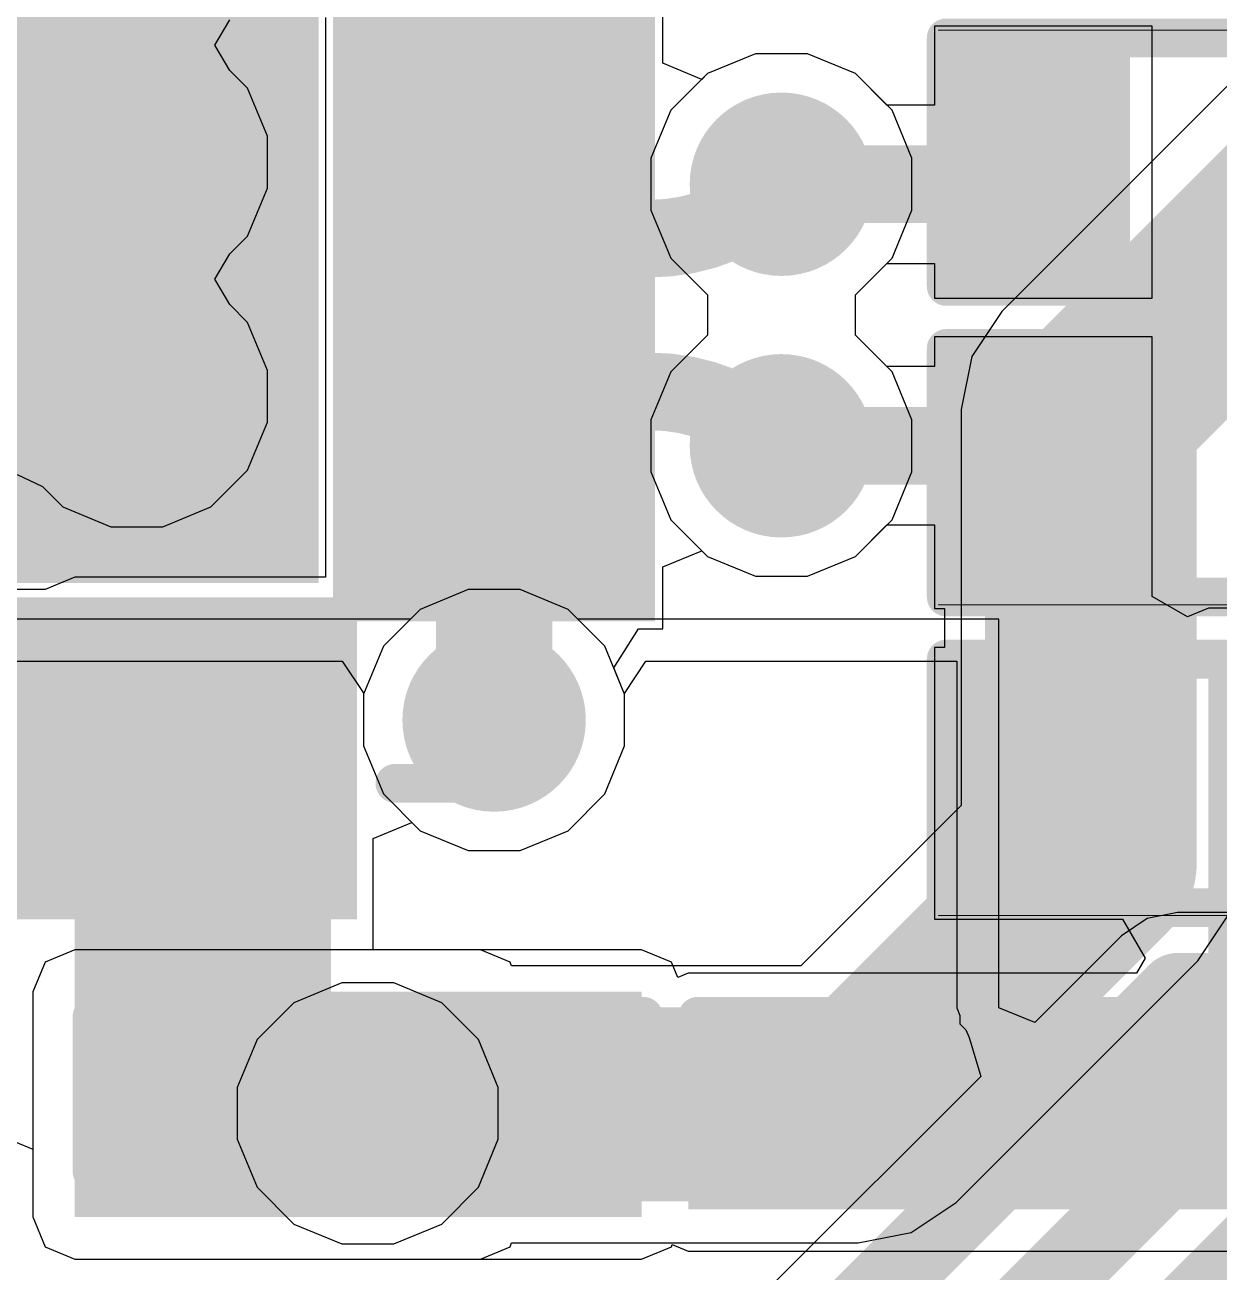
# Model space of a CAD drawing. Header units: inches. Extents: x -4.4 to 45.3, y -0.3 to 53.7.
# Drawn here: x 32.374 to 36.28, y 37.437 to 41.517 of the extents above; entities that cross this region are included whole.
import ezdxf

# ---------------------------------------------------------------- set-up
doc = ezdxf.new("R2010")
doc.units = ezdxf.units.IN
for name, color, linetype in [('Bottom Layer', 5, 'Continuous'), ('Bottom Overlay', 54, 'Continuous'), ('Bottom Paste', 16, 'Continuous'), ('Bottom Solder', 6, 'Continuous'), ('Signal_1', 16, 'Continuous'), ('Signal_2', 76, 'Continuous'), ('Top Layer', 1, 'Continuous'), ('Top Overlay', 2, 'Continuous'), ('Top Paste', 8, 'Continuous'), ('Top Solder', 216, 'Continuous'), ('Via Holes', 16, 'Continuous')]:
    doc.layers.add(name, color=color, linetype=linetype)

# ---------------------------------------------------------------- blocks, each defined once
blk = doc.blocks.new('R___0402_B_36')
at = {"layer": 'Bottom Layer'}
for points in [[(-0.2413, 0.3175), (-0.2413, -0.3175), (-0.6985, -0.3175), (-0.6985, 0.3175)], [(0.6985, 0.3175), (0.6985, -0.3175), (0.2413, -0.3175), (0.2413, 0.3175)]]:
    blk.add_hatch(color=5, dxfattribs=at).paths.add_polyline_path(points)
at = {"layer": 'Bottom Paste'}
for points in [[(-0.2413, 0.3175), (-0.2413, -0.3175), (-0.6985, -0.3175), (-0.6985, 0.3175)], [(0.6985, 0.3175), (0.6985, -0.3175), (0.2413, -0.3175), (0.2413, 0.3175)]]:
    blk.add_hatch(color=16, dxfattribs=at).paths.add_polyline_path(points)
at = {"layer": 'Bottom Solder'}
for points in [[(-0.1863, 0.3725), (-0.1863, -0.3725), (-0.7535, -0.3725), (-0.7535, 0.3725)], [(0.7535, 0.3725), (0.7535, -0.3725), (0.1863, -0.3725), (0.1863, 0.3725)]]:
    blk.add_hatch(color=6, dxfattribs=at).paths.add_polyline_path(points)
at = {"layer": 'Bottom Overlay'}
for points in [[(-0.7874, 0.4064, 0.127, 0.127, 0), (-0.7874, -0.4064, 0.127, 0.127, 0)], [(0.7874, 0.4064, 0.127, 0.127, 0), (-0.7874, 0.4064, 0.127, 0.127, 0)], [(0.7874, 0.4064, 0.127, 0.127, 0), (0.7874, -0.4064, 0.127, 0.127, 0)], [(0.8128, 0.4318, 0.00323, 0.00323, 0), (-0.8128, 0.4318, 0.00323, 0.00323, 0)], [(0.7874, -0.4064, 0.127, 0.127, 0), (-0.7874, -0.4064, 0.127, 0.127, 0)]]:
    blk.add_lwpolyline(points, format="xyseb", dxfattribs=at)
for points in [[(-0.8191, 0.4064, 0.0635, 0.0635, 1), (-0.7556, 0.4064, 0.0635, 0.0635, 1)], [(-0.8191, 0.4064, 0.0635, 0.0635, 1), (-0.7556, 0.4064, 0.0635, 0.0635, 1)], [(0.7556, 0.4064, 0.0635, 0.0635, 1), (0.8191, 0.4064, 0.0635, 0.0635, 1)], [(0.7556, 0.4064, 0.0635, 0.0635, 1), (0.8191, 0.4064, 0.0635, 0.0635, 1)], [(-0.8136, 0.4318, 0.00161, 0.00161, 1), (-0.812, 0.4318, 0.00161, 0.00161, 1)], [(0.812, 0.4318, 0.00161, 0.00161, 1), (0.8136, 0.4318, 0.00161, 0.00161, 1)], [(-0.8191, -0.4064, 0.0635, 0.0635, 1), (-0.7556, -0.4064, 0.0635, 0.0635, 1)], [(-0.8191, -0.4064, 0.0635, 0.0635, 1), (-0.7556, -0.4064, 0.0635, 0.0635, 1)], [(0.7556, -0.4064, 0.0635, 0.0635, 1), (0.8191, -0.4064, 0.0635, 0.0635, 1)], [(0.7556, -0.4064, 0.0635, 0.0635, 1), (0.8191, -0.4064, 0.0635, 0.0635, 1)]]:
    blk.add_lwpolyline(points, format="xyseb", close=True, dxfattribs=at)
blk = doc.blocks.new('24_QFN__4_4__37')
at = {"layer": 'Top Layer'}
for points in [[(-1.275, -1.275), (-1.275, 1.275), (1.275, 1.275), (1.275, -1.275)], [(-2.375, -0.6), (-1.525, -0.6), (-1.525, -0.9), (-2.375, -0.9)], [(-2.375, -1.1), (-1.525, -1.1), (-1.525, -1.4), (-2.375, -1.4)], [(-1.1, -1.525), (-1.1, -2.375), (-1.4, -2.375), (-1.4, -1.525)], [(-0.6, -1.525), (-0.6, -2.375), (-0.9, -2.375), (-0.9, -1.525)], [(-0.1, -1.525), (-0.1, -2.375), (-0.4, -2.375), (-0.4, -1.525)], [(0.4, -1.525), (0.4, -2.375), (0.1, -2.375), (0.1, -1.525)]]:
    blk.add_hatch(color=1, dxfattribs=at).paths.add_polyline_path(points)
at = {"layer": 'Top Paste'}
for points in [[(-1.275, -1.275), (-1.275, 1.275), (1.275, 1.275), (1.275, -1.275)], [(-2.375, -0.6), (-1.525, -0.6), (-1.525, -0.9), (-2.375, -0.9)], [(-2.375, -1.1), (-1.525, -1.1), (-1.525, -1.4), (-2.375, -1.4)], [(-1.1, -1.525), (-1.1, -2.375), (-1.4, -2.375), (-1.4, -1.525)], [(-0.6, -1.525), (-0.6, -2.375), (-0.9, -2.375), (-0.9, -1.525)], [(-0.1, -1.525), (-0.1, -2.375), (-0.4, -2.375), (-0.4, -1.525)], [(0.4, -1.525), (0.4, -2.375), (0.1, -2.375), (0.1, -1.525)]]:
    blk.add_hatch(color=8, dxfattribs=at).paths.add_polyline_path(points)
at = {"layer": 'Top Solder'}
for points in [[(-1.3766, -1.3766), (-1.3766, 1.3766), (1.3766, 1.3766), (1.3766, -1.3766)], [(-2.4766, 0.0016), (-1.4234, 0.0016), (-1.4234, -0.5016), (-2.4766, -0.5016)], [(-2.4766, -0.4984), (-1.4234, -0.4984), (-1.4234, -1.0016), (-2.4766, -1.0016)], [(-2.4766, -0.9984), (-1.4234, -0.9984), (-1.4234, -1.5016), (-2.4766, -1.5016)], [(-0.9984, -1.4234), (-0.9984, -2.4766), (-1.5016, -2.4766), (-1.5016, -1.4234)], [(-0.4984, -1.4234), (-0.4984, -2.4766), (-1.0016, -2.4766), (-1.0016, -1.4234)], [(0.0016, -1.4234), (0.0016, -2.4766), (-0.5016, -2.4766), (-0.5016, -1.4234)], [(0.5016, -1.4234), (0.5016, -2.4766), (-0.0016, -2.4766), (-0.0016, -1.4234)]]:
    blk.add_hatch(color=216, dxfattribs=at).paths.add_polyline_path(points)
at = {"layer": 'Top Overlay'}
for points in [[(-2.032, -1.6256, 0.127, 0.127, 0), (-2.032, -2.0574, 0.127, 0.127, 0)], [(-2.032, -2.0574, 0.127, 0.127, 0), (-1.5748, -2.0574, 0.127, 0.127, 0)]]:
    blk.add_lwpolyline(points, format="xyseb", dxfattribs=at)
for points in [[(-2.0638, -1.6256, 0.0635, 0.0635, 1), (-2.0002, -1.6256, 0.0635, 0.0635, 1)], [(-2.0638, -2.0574, 0.0635, 0.0635, 1), (-2.0002, -2.0574, 0.0635, 0.0635, 1)], [(-2.0638, -2.0574, 0.0635, 0.0635, 1), (-2.0002, -2.0574, 0.0635, 0.0635, 1)], [(-1.6065, -2.0574, 0.0635, 0.0635, 1), (-1.5431, -2.0574, 0.0635, 0.0635, 1)]]:
    blk.add_lwpolyline(points, format="xyseb", close=True, dxfattribs=at)
blk = doc.blocks.new('R___0402_B_38')
at = {"layer": 'Bottom Layer'}
for points in [[(-0.2413, 0.3175), (-0.2413, -0.3175), (-0.6985, -0.3175), (-0.6985, 0.3175)], [(0.6985, 0.3175), (0.6985, -0.3175), (0.2413, -0.3175), (0.2413, 0.3175)]]:
    blk.add_hatch(color=5, dxfattribs=at).paths.add_polyline_path(points)
at = {"layer": 'Bottom Paste'}
for points in [[(-0.2413, 0.3175), (-0.2413, -0.3175), (-0.6985, -0.3175), (-0.6985, 0.3175)], [(0.6985, 0.3175), (0.6985, -0.3175), (0.2413, -0.3175), (0.2413, 0.3175)]]:
    blk.add_hatch(color=16, dxfattribs=at).paths.add_polyline_path(points)
at = {"layer": 'Bottom Solder'}
for points in [[(-0.1863, 0.3725), (-0.1863, -0.3725), (-0.7535, -0.3725), (-0.7535, 0.3725)], [(0.7535, 0.3725), (0.7535, -0.3725), (0.1863, -0.3725), (0.1863, 0.3725)]]:
    blk.add_hatch(color=6, dxfattribs=at).paths.add_polyline_path(points)
at = {"layer": 'Bottom Overlay'}
for points in [[(-0.7874, 0.4064, 0.127, 0.127, 0), (-0.7874, -0.4064, 0.127, 0.127, 0)], [(0.7874, 0.4064, 0.127, 0.127, 0), (-0.7874, 0.4064, 0.127, 0.127, 0)], [(0.7874, 0.4064, 0.127, 0.127, 0), (0.7874, -0.4064, 0.127, 0.127, 0)], [(0.8128, 0.4318, 0.00323, 0.00323, 0), (-0.8128, 0.4318, 0.00323, 0.00323, 0)], [(0.7874, -0.4064, 0.127, 0.127, 0), (-0.7874, -0.4064, 0.127, 0.127, 0)]]:
    blk.add_lwpolyline(points, format="xyseb", dxfattribs=at)
for points in [[(-0.8191, 0.4064, 0.0635, 0.0635, 1), (-0.7556, 0.4064, 0.0635, 0.0635, 1)], [(-0.8191, 0.4064, 0.0635, 0.0635, 1), (-0.7556, 0.4064, 0.0635, 0.0635, 1)], [(0.7556, 0.4064, 0.0635, 0.0635, 1), (0.8191, 0.4064, 0.0635, 0.0635, 1)], [(0.7556, 0.4064, 0.0635, 0.0635, 1), (0.8191, 0.4064, 0.0635, 0.0635, 1)], [(-0.8136, 0.4318, 0.00161, 0.00161, 1), (-0.812, 0.4318, 0.00161, 0.00161, 1)], [(0.812, 0.4318, 0.00161, 0.00161, 1), (0.8136, 0.4318, 0.00161, 0.00161, 1)], [(-0.8191, -0.4064, 0.0635, 0.0635, 1), (-0.7556, -0.4064, 0.0635, 0.0635, 1)], [(-0.8191, -0.4064, 0.0635, 0.0635, 1), (-0.7556, -0.4064, 0.0635, 0.0635, 1)], [(0.7556, -0.4064, 0.0635, 0.0635, 1), (0.8191, -0.4064, 0.0635, 0.0635, 1)], [(0.7556, -0.4064, 0.0635, 0.0635, 1), (0.8191, -0.4064, 0.0635, 0.0635, 1)]]:
    blk.add_lwpolyline(points, format="xyseb", close=True, dxfattribs=at)
blk = doc.blocks.new('R___0402_B_41')
at = {"layer": 'Bottom Layer'}
for points in [[(-0.2413, 0.3175), (-0.2413, -0.3175), (-0.6985, -0.3175), (-0.6985, 0.3175)], [(0.6985, 0.3175), (0.6985, -0.3175), (0.2413, -0.3175), (0.2413, 0.3175)]]:
    blk.add_hatch(color=5, dxfattribs=at).paths.add_polyline_path(points)
at = {"layer": 'Bottom Paste'}
for points in [[(-0.2413, 0.3175), (-0.2413, -0.3175), (-0.6985, -0.3175), (-0.6985, 0.3175)], [(0.6985, 0.3175), (0.6985, -0.3175), (0.2413, -0.3175), (0.2413, 0.3175)]]:
    blk.add_hatch(color=16, dxfattribs=at).paths.add_polyline_path(points)
at = {"layer": 'Bottom Solder'}
for points in [[(-0.1863, 0.3725), (-0.1863, -0.3725), (-0.7535, -0.3725), (-0.7535, 0.3725)], [(0.7535, 0.3725), (0.7535, -0.3725), (0.1863, -0.3725), (0.1863, 0.3725)]]:
    blk.add_hatch(color=6, dxfattribs=at).paths.add_polyline_path(points)
at = {"layer": 'Bottom Overlay'}
for points in [[(-0.7874, -0.4064, 0.127, 0.127, 0), (-0.7874, 0.4064, 0.127, 0.127, 0)], [(-0.7874, 0.4064, 0.127, 0.127, 0), (0.7874, 0.4064, 0.127, 0.127, 0)], [(0.7874, -0.4064, 0.127, 0.127, 0), (0.7874, 0.4064, 0.127, 0.127, 0)], [(-0.8128, 0.4318, 0.00323, 0.00323, 0), (0.8128, 0.4318, 0.00323, 0.00323, 0)], [(-0.7874, -0.4064, 0.127, 0.127, 0), (0.7874, -0.4064, 0.127, 0.127, 0)]]:
    blk.add_lwpolyline(points, format="xyseb", dxfattribs=at)
for points in [[(-0.8191, 0.4064, 0.0635, 0.0635, 1), (-0.7556, 0.4064, 0.0635, 0.0635, 1)], [(-0.8191, 0.4064, 0.0635, 0.0635, 1), (-0.7556, 0.4064, 0.0635, 0.0635, 1)], [(0.7556, 0.4064, 0.0635, 0.0635, 1), (0.8191, 0.4064, 0.0635, 0.0635, 1)], [(0.7556, 0.4064, 0.0635, 0.0635, 1), (0.8191, 0.4064, 0.0635, 0.0635, 1)], [(-0.8136, 0.4318, 0.00161, 0.00161, 1), (-0.812, 0.4318, 0.00161, 0.00161, 1)], [(0.812, 0.4318, 0.00161, 0.00161, 1), (0.8136, 0.4318, 0.00161, 0.00161, 1)], [(-0.8191, -0.4064, 0.0635, 0.0635, 1), (-0.7556, -0.4064, 0.0635, 0.0635, 1)], [(-0.8191, -0.4064, 0.0635, 0.0635, 1), (-0.7556, -0.4064, 0.0635, 0.0635, 1)], [(0.7556, -0.4064, 0.0635, 0.0635, 1), (0.8191, -0.4064, 0.0635, 0.0635, 1)], [(0.7556, -0.4064, 0.0635, 0.0635, 1), (0.8191, -0.4064, 0.0635, 0.0635, 1)]]:
    blk.add_lwpolyline(points, format="xyseb", close=True, dxfattribs=at)
blk = doc.blocks.new('C___0402_B_46')
at = {"layer": 'Bottom Layer'}
for points in [[(-0.2413, 0.3175), (-0.2413, -0.3175), (-0.6985, -0.3175), (-0.6985, 0.3175)], [(0.6985, 0.3175), (0.6985, -0.3175), (0.2413, -0.3175), (0.2413, 0.3175)]]:
    blk.add_hatch(color=5, dxfattribs=at).paths.add_polyline_path(points)
at = {"layer": 'Bottom Paste'}
for points in [[(-0.2413, 0.3175), (-0.2413, -0.3175), (-0.6985, -0.3175), (-0.6985, 0.3175)], [(0.6985, 0.3175), (0.6985, -0.3175), (0.2413, -0.3175), (0.2413, 0.3175)]]:
    blk.add_hatch(color=16, dxfattribs=at).paths.add_polyline_path(points)
at = {"layer": 'Bottom Solder'}
for points in [[(-0.1813, 0.3775), (-0.1813, -0.3775), (-0.7585, -0.3775), (-0.7585, 0.3775)], [(0.7585, 0.3775), (0.7585, -0.3775), (0.1813, -0.3775), (0.1813, 0.3775)]]:
    blk.add_hatch(color=6, dxfattribs=at).paths.add_polyline_path(points)
at = {"layer": 'Bottom Overlay'}
for points in [[(-0.7874, -0.4064, 0.127, 0.127, 0), (-0.7874, 0.4064, 0.127, 0.127, 0)], [(-0.2794, 0.4064, 0.127, 0.127, 0), (-0.7874, 0.4064, 0.127, 0.127, 0)], [(0.7874, 0.4064, 0.127, 0.127, 0), (0.2794, 0.4064, 0.127, 0.127, 0)], [(0.7874, -0.4064, 0.127, 0.127, 0), (0.7874, 0.4064, 0.127, 0.127, 0)], [(-0.2794, -0.4064, 0.127, 0.127, 0), (-0.7874, -0.4064, 0.127, 0.127, 0)], [(0.7874, -0.4064, 0.127, 0.127, 0), (0.2794, -0.4064, 0.127, 0.127, 0)]]:
    blk.add_lwpolyline(points, format="xyseb", dxfattribs=at)
for points in [[(-0.8191, 0.4064, 0.0635, 0.0635, 1), (-0.7556, 0.4064, 0.0635, 0.0635, 1)], [(-0.8191, 0.4064, 0.0635, 0.0635, 1), (-0.7556, 0.4064, 0.0635, 0.0635, 1)], [(-0.3111, 0.4064, 0.0635, 0.0635, 1), (-0.2477, 0.4064, 0.0635, 0.0635, 1)], [(0.2477, 0.4064, 0.0635, 0.0635, 1), (0.3111, 0.4064, 0.0635, 0.0635, 1)], [(0.7556, 0.4064, 0.0635, 0.0635, 1), (0.8191, 0.4064, 0.0635, 0.0635, 1)], [(0.7556, 0.4064, 0.0635, 0.0635, 1), (0.8191, 0.4064, 0.0635, 0.0635, 1)], [(-0.8191, -0.4064, 0.0635, 0.0635, 1), (-0.7556, -0.4064, 0.0635, 0.0635, 1)], [(-0.8191, -0.4064, 0.0635, 0.0635, 1), (-0.7556, -0.4064, 0.0635, 0.0635, 1)], [(-0.3111, -0.4064, 0.0635, 0.0635, 1), (-0.2477, -0.4064, 0.0635, 0.0635, 1)], [(0.2477, -0.4064, 0.0635, 0.0635, 1), (0.3111, -0.4064, 0.0635, 0.0635, 1)], [(0.7556, -0.4064, 0.0635, 0.0635, 1), (0.8191, -0.4064, 0.0635, 0.0635, 1)], [(0.7556, -0.4064, 0.0635, 0.0635, 1), (0.8191, -0.4064, 0.0635, 0.0635, 1)]]:
    blk.add_lwpolyline(points, format="xyseb", close=True, dxfattribs=at)
blk = doc.blocks.new('C___0402_B_47')
at = {"layer": 'Bottom Layer'}
for points in [[(-0.2413, 0.3175), (-0.2413, -0.3175), (-0.6985, -0.3175), (-0.6985, 0.3175)], [(0.6985, 0.3175), (0.6985, -0.3175), (0.2413, -0.3175), (0.2413, 0.3175)]]:
    blk.add_hatch(color=5, dxfattribs=at).paths.add_polyline_path(points)
at = {"layer": 'Bottom Paste'}
for points in [[(-0.2413, 0.3175), (-0.2413, -0.3175), (-0.6985, -0.3175), (-0.6985, 0.3175)], [(0.6985, 0.3175), (0.6985, -0.3175), (0.2413, -0.3175), (0.2413, 0.3175)]]:
    blk.add_hatch(color=16, dxfattribs=at).paths.add_polyline_path(points)
at = {"layer": 'Bottom Solder'}
for points in [[(-0.1813, 0.3775), (-0.1813, -0.3775), (-0.7585, -0.3775), (-0.7585, 0.3775)], [(0.7585, 0.3775), (0.7585, -0.3775), (0.1813, -0.3775), (0.1813, 0.3775)]]:
    blk.add_hatch(color=6, dxfattribs=at).paths.add_polyline_path(points)
at = {"layer": 'Bottom Overlay'}
for points in [[(-0.7874, -0.4064, 0.127, 0.127, 0), (-0.7874, 0.4064, 0.127, 0.127, 0)], [(-0.2794, 0.4064, 0.127, 0.127, 0), (-0.7874, 0.4064, 0.127, 0.127, 0)], [(0.7874, 0.4064, 0.127, 0.127, 0), (0.2794, 0.4064, 0.127, 0.127, 0)], [(0.7874, -0.4064, 0.127, 0.127, 0), (0.7874, 0.4064, 0.127, 0.127, 0)], [(-0.2794, -0.4064, 0.127, 0.127, 0), (-0.7874, -0.4064, 0.127, 0.127, 0)], [(0.7874, -0.4064, 0.127, 0.127, 0), (0.2794, -0.4064, 0.127, 0.127, 0)]]:
    blk.add_lwpolyline(points, format="xyseb", dxfattribs=at)
for points in [[(-0.8191, 0.4064, 0.0635, 0.0635, 1), (-0.7556, 0.4064, 0.0635, 0.0635, 1)], [(-0.8191, 0.4064, 0.0635, 0.0635, 1), (-0.7556, 0.4064, 0.0635, 0.0635, 1)], [(-0.3111, 0.4064, 0.0635, 0.0635, 1), (-0.2477, 0.4064, 0.0635, 0.0635, 1)], [(0.2477, 0.4064, 0.0635, 0.0635, 1), (0.3111, 0.4064, 0.0635, 0.0635, 1)], [(0.7556, 0.4064, 0.0635, 0.0635, 1), (0.8191, 0.4064, 0.0635, 0.0635, 1)], [(0.7556, 0.4064, 0.0635, 0.0635, 1), (0.8191, 0.4064, 0.0635, 0.0635, 1)], [(-0.8191, -0.4064, 0.0635, 0.0635, 1), (-0.7556, -0.4064, 0.0635, 0.0635, 1)], [(-0.8191, -0.4064, 0.0635, 0.0635, 1), (-0.7556, -0.4064, 0.0635, 0.0635, 1)], [(-0.3111, -0.4064, 0.0635, 0.0635, 1), (-0.2477, -0.4064, 0.0635, 0.0635, 1)], [(0.2477, -0.4064, 0.0635, 0.0635, 1), (0.3111, -0.4064, 0.0635, 0.0635, 1)], [(0.7556, -0.4064, 0.0635, 0.0635, 1), (0.8191, -0.4064, 0.0635, 0.0635, 1)], [(0.7556, -0.4064, 0.0635, 0.0635, 1), (0.8191, -0.4064, 0.0635, 0.0635, 1)]]:
    blk.add_lwpolyline(points, format="xyseb", close=True, dxfattribs=at)
blk = doc.blocks.new('C___0402_B_48')
at = {"layer": 'Bottom Layer'}
for points in [[(-0.2413, 0.3175), (-0.2413, -0.3175), (-0.6985, -0.3175), (-0.6985, 0.3175)], [(0.6985, 0.3175), (0.6985, -0.3175), (0.2413, -0.3175), (0.2413, 0.3175)]]:
    blk.add_hatch(color=5, dxfattribs=at).paths.add_polyline_path(points)
at = {"layer": 'Bottom Paste'}
for points in [[(-0.2413, 0.3175), (-0.2413, -0.3175), (-0.6985, -0.3175), (-0.6985, 0.3175)], [(0.6985, 0.3175), (0.6985, -0.3175), (0.2413, -0.3175), (0.2413, 0.3175)]]:
    blk.add_hatch(color=16, dxfattribs=at).paths.add_polyline_path(points)
at = {"layer": 'Bottom Solder'}
for points in [[(-0.1813, 0.3775), (-0.1813, -0.3775), (-0.7585, -0.3775), (-0.7585, 0.3775)], [(0.7585, 0.3775), (0.7585, -0.3775), (0.1813, -0.3775), (0.1813, 0.3775)]]:
    blk.add_hatch(color=6, dxfattribs=at).paths.add_polyline_path(points)
at = {"layer": 'Bottom Overlay'}
for points in [[(-0.7874, -0.4064, 0.127, 0.127, 0), (-0.7874, 0.4064, 0.127, 0.127, 0)], [(-0.2794, 0.4064, 0.127, 0.127, 0), (-0.7874, 0.4064, 0.127, 0.127, 0)], [(0.7874, 0.4064, 0.127, 0.127, 0), (0.2794, 0.4064, 0.127, 0.127, 0)], [(0.7874, -0.4064, 0.127, 0.127, 0), (0.7874, 0.4064, 0.127, 0.127, 0)], [(-0.2794, -0.4064, 0.127, 0.127, 0), (-0.7874, -0.4064, 0.127, 0.127, 0)], [(0.7874, -0.4064, 0.127, 0.127, 0), (0.2794, -0.4064, 0.127, 0.127, 0)]]:
    blk.add_lwpolyline(points, format="xyseb", dxfattribs=at)
for points in [[(-0.8191, 0.4064, 0.0635, 0.0635, 1), (-0.7556, 0.4064, 0.0635, 0.0635, 1)], [(-0.8191, 0.4064, 0.0635, 0.0635, 1), (-0.7556, 0.4064, 0.0635, 0.0635, 1)], [(-0.3111, 0.4064, 0.0635, 0.0635, 1), (-0.2477, 0.4064, 0.0635, 0.0635, 1)], [(0.2477, 0.4064, 0.0635, 0.0635, 1), (0.3111, 0.4064, 0.0635, 0.0635, 1)], [(0.7556, 0.4064, 0.0635, 0.0635, 1), (0.8191, 0.4064, 0.0635, 0.0635, 1)], [(0.7556, 0.4064, 0.0635, 0.0635, 1), (0.8191, 0.4064, 0.0635, 0.0635, 1)], [(-0.8191, -0.4064, 0.0635, 0.0635, 1), (-0.7556, -0.4064, 0.0635, 0.0635, 1)], [(-0.8191, -0.4064, 0.0635, 0.0635, 1), (-0.7556, -0.4064, 0.0635, 0.0635, 1)], [(-0.3111, -0.4064, 0.0635, 0.0635, 1), (-0.2477, -0.4064, 0.0635, 0.0635, 1)], [(0.2477, -0.4064, 0.0635, 0.0635, 1), (0.3111, -0.4064, 0.0635, 0.0635, 1)], [(0.7556, -0.4064, 0.0635, 0.0635, 1), (0.8191, -0.4064, 0.0635, 0.0635, 1)], [(0.7556, -0.4064, 0.0635, 0.0635, 1), (0.8191, -0.4064, 0.0635, 0.0635, 1)]]:
    blk.add_lwpolyline(points, format="xyseb", close=True, dxfattribs=at)
blk = doc.blocks.new('C___0402_B_49')
at = {"layer": 'Bottom Layer'}
for points in [[(-0.2413, 0.3175), (-0.2413, -0.3175), (-0.6985, -0.3175), (-0.6985, 0.3175)], [(0.6985, 0.3175), (0.6985, -0.3175), (0.2413, -0.3175), (0.2413, 0.3175)]]:
    blk.add_hatch(color=5, dxfattribs=at).paths.add_polyline_path(points)
at = {"layer": 'Bottom Paste'}
for points in [[(-0.2413, 0.3175), (-0.2413, -0.3175), (-0.6985, -0.3175), (-0.6985, 0.3175)], [(0.6985, 0.3175), (0.6985, -0.3175), (0.2413, -0.3175), (0.2413, 0.3175)]]:
    blk.add_hatch(color=16, dxfattribs=at).paths.add_polyline_path(points)
at = {"layer": 'Bottom Solder'}
for points in [[(-0.1813, 0.3775), (-0.1813, -0.3775), (-0.7585, -0.3775), (-0.7585, 0.3775)], [(0.7585, 0.3775), (0.7585, -0.3775), (0.1813, -0.3775), (0.1813, 0.3775)]]:
    blk.add_hatch(color=6, dxfattribs=at).paths.add_polyline_path(points)
at = {"layer": 'Bottom Overlay'}
for points in [[(-0.7874, -0.4064, 0.127, 0.127, 0), (-0.7874, 0.4064, 0.127, 0.127, 0)], [(-0.2794, 0.4064, 0.127, 0.127, 0), (-0.7874, 0.4064, 0.127, 0.127, 0)], [(0.7874, 0.4064, 0.127, 0.127, 0), (0.2794, 0.4064, 0.127, 0.127, 0)], [(0.7874, -0.4064, 0.127, 0.127, 0), (0.7874, 0.4064, 0.127, 0.127, 0)], [(-0.2794, -0.4064, 0.127, 0.127, 0), (-0.7874, -0.4064, 0.127, 0.127, 0)], [(0.7874, -0.4064, 0.127, 0.127, 0), (0.2794, -0.4064, 0.127, 0.127, 0)]]:
    blk.add_lwpolyline(points, format="xyseb", dxfattribs=at)
for points in [[(-0.8191, 0.4064, 0.0635, 0.0635, 1), (-0.7556, 0.4064, 0.0635, 0.0635, 1)], [(-0.8191, 0.4064, 0.0635, 0.0635, 1), (-0.7556, 0.4064, 0.0635, 0.0635, 1)], [(-0.3111, 0.4064, 0.0635, 0.0635, 1), (-0.2477, 0.4064, 0.0635, 0.0635, 1)], [(0.2477, 0.4064, 0.0635, 0.0635, 1), (0.3111, 0.4064, 0.0635, 0.0635, 1)], [(0.7556, 0.4064, 0.0635, 0.0635, 1), (0.8191, 0.4064, 0.0635, 0.0635, 1)], [(0.7556, 0.4064, 0.0635, 0.0635, 1), (0.8191, 0.4064, 0.0635, 0.0635, 1)], [(-0.8191, -0.4064, 0.0635, 0.0635, 1), (-0.7556, -0.4064, 0.0635, 0.0635, 1)], [(-0.8191, -0.4064, 0.0635, 0.0635, 1), (-0.7556, -0.4064, 0.0635, 0.0635, 1)], [(-0.3111, -0.4064, 0.0635, 0.0635, 1), (-0.2477, -0.4064, 0.0635, 0.0635, 1)], [(0.2477, -0.4064, 0.0635, 0.0635, 1), (0.3111, -0.4064, 0.0635, 0.0635, 1)], [(0.7556, -0.4064, 0.0635, 0.0635, 1), (0.8191, -0.4064, 0.0635, 0.0635, 1)], [(0.7556, -0.4064, 0.0635, 0.0635, 1), (0.8191, -0.4064, 0.0635, 0.0635, 1)]]:
    blk.add_lwpolyline(points, format="xyseb", close=True, dxfattribs=at)

msp = doc.modelspace()

# ---------------------------------------------------------------- hatches: boundary and pattern name
at = {"layer": 'Bottom Layer'}
h = msp.add_hatch(color=5, dxfattribs=at)
edge = h.paths.add_edge_path()
edge.add_arc((32.7406, 41.0678), 0.3, 0, 360)
h = msp.add_hatch(color=5, dxfattribs=at)
edge = h.paths.add_edge_path()
edge.add_arc((34.8488, 40.9956), 0.3, 0, 360)
h = msp.add_hatch(color=5, dxfattribs=at)
edge = h.paths.add_edge_path()
edge.add_arc((32.7406, 40.3018), 0.3, 0, 360)
h = msp.add_hatch(color=5, dxfattribs=at)
edge = h.paths.add_edge_path()
edge.add_arc((34.8488, 40.14), 0.3, 0, 360)
h = msp.add_hatch(color=5, dxfattribs=at)
edge = h.paths.add_edge_path()
edge.add_arc((33.909, 39.243), 0.3, 0, 360)
for points in [[(36.2458, 37.6428), (37.719, 37.6428), (37.719, 39.4716), (36.2458, 39.4716)], [(32.5374, 37.6174), (34.3916, 37.6174), (34.3916, 38.354), (32.5374, 38.354)], [(34.544, 37.6428), (36.83, 37.6428), (36.83, 38.2778), (34.544, 38.2778)]]:
    msp.add_hatch(color=5, dxfattribs=at).paths.add_polyline_path(points)
h = msp.add_hatch(color=5, dxfattribs=at)
edge = h.paths.add_edge_path()
edge.add_arc((33.4957, 37.9563), 0.3, 0, 360)
at = {"layer": 'Signal_1'}
h = msp.add_hatch(color=16, dxfattribs=at)
edge = h.paths.add_edge_path()
edge.add_arc((32.7406, 41.0678), 0.3, 0, 360)
h = msp.add_hatch(color=16, dxfattribs=at)
edge = h.paths.add_edge_path()
edge.add_arc((34.8488, 40.9956), 0.3, 0, 360)
h = msp.add_hatch(color=16, dxfattribs=at)
edge = h.paths.add_edge_path()
edge.add_arc((32.7406, 40.3018), 0.3, 0, 360)
h = msp.add_hatch(color=16, dxfattribs=at)
edge = h.paths.add_edge_path()
edge.add_arc((34.8488, 40.14), 0.3, 0, 360)
h = msp.add_hatch(color=16, dxfattribs=at)
edge = h.paths.add_edge_path()
edge.add_arc((33.909, 39.243), 0.3, 0, 360)
h = msp.add_hatch(color=16, dxfattribs=at)
edge = h.paths.add_edge_path()
edge.add_arc((33.4957, 37.9563), 0.3, 0, 360)
at = {"layer": 'Signal_2'}
h = msp.add_hatch(color=76, dxfattribs=at)
edge = h.paths.add_edge_path()
edge.add_arc((32.7406, 41.0678), 0.3, 0, 360)
h = msp.add_hatch(color=76, dxfattribs=at)
edge = h.paths.add_edge_path()
edge.add_arc((34.8488, 40.9956), 0.3, 0, 360)
h = msp.add_hatch(color=76, dxfattribs=at)
edge = h.paths.add_edge_path()
edge.add_arc((32.7406, 40.3018), 0.3, 0, 360)
h = msp.add_hatch(color=76, dxfattribs=at)
edge = h.paths.add_edge_path()
edge.add_arc((34.8488, 40.14), 0.3, 0, 360)
h = msp.add_hatch(color=76, dxfattribs=at)
edge = h.paths.add_edge_path()
edge.add_arc((33.909, 39.243), 0.3, 0, 360)
h = msp.add_hatch(color=76, dxfattribs=at)
edge = h.paths.add_edge_path()
edge.add_arc((33.4957, 37.9563), 0.3, 0, 360)
at = {"layer": 'Top Layer'}
h = msp.add_hatch(color=1, dxfattribs=at)
edge = h.paths.add_edge_path()
edge.add_arc((32.7406, 41.0678), 0.3, 0, 360)
h = msp.add_hatch(color=1, dxfattribs=at)
edge = h.paths.add_edge_path()
edge.add_arc((34.8488, 40.9956), 0.3, 0, 360)
h = msp.add_hatch(color=1, dxfattribs=at)
edge = h.paths.add_edge_path()
edge.add_arc((32.7406, 40.3018), 0.3, 0, 360)
h = msp.add_hatch(color=1, dxfattribs=at)
edge = h.paths.add_edge_path()
edge.add_arc((34.8488, 40.14), 0.3, 0, 360)
for points in [[(32.5374, 37.6174), (33.3756, 37.6174), (33.3756, 39.5732), (32.5374, 39.5732)], [(32.9692, 37.6174), (33.864, 37.6174), (33.864, 38.354), (32.9692, 38.354)]]:
    msp.add_hatch(color=1, dxfattribs=at).paths.add_polyline_path(points)
h = msp.add_hatch(color=1, dxfattribs=at)
edge = h.paths.add_edge_path()
edge.add_arc((33.909, 39.243), 0.3, 0, 360)
h = msp.add_hatch(color=1, dxfattribs=at)
edge = h.paths.add_edge_path()
edge.add_arc((33.4957, 37.9563), 0.3, 0, 360)
at = {"layer": 'Via Holes'}
h = msp.add_hatch(color=7, dxfattribs=at)
edge = h.paths.add_edge_path()
edge.add_arc((32.7406, 41.0678), 0.15, 0, 360)
h = msp.add_hatch(color=7, dxfattribs=at)
edge = h.paths.add_edge_path()
edge.add_arc((34.8488, 40.9956), 0.15, 0, 360)
h = msp.add_hatch(color=7, dxfattribs=at)
edge = h.paths.add_edge_path()
edge.add_arc((32.7406, 40.3018), 0.15, 0, 360)
h = msp.add_hatch(color=7, dxfattribs=at)
edge = h.paths.add_edge_path()
edge.add_arc((34.8488, 40.14), 0.15, 0, 360)
h = msp.add_hatch(color=7, dxfattribs=at)
edge = h.paths.add_edge_path()
edge.add_arc((33.909, 39.243), 0.15, 0, 360)
h = msp.add_hatch(color=7, dxfattribs=at)
edge = h.paths.add_edge_path()
edge.add_arc((33.4957, 37.9563), 0.15, 0, 360)

# ---------------------------------------------------------------- linework, layer by layer
at = {"layer": 'Bottom Layer'}
for p, q in [((36.0611, 41.5123), (35.3499, 41.5123)), ((35.3499, 41.5123), (35.3499, 41.2546)), ((36.0611, 40.6233), (36.0611, 41.5123)), ((34.7639, 41.4226), (34.6069, 41.3576)), ((34.9338, 41.4226), (34.7639, 41.4226)), ((35.0907, 41.3576), (34.9338, 41.4226)), ((34.6069, 41.3576), (34.4868, 41.2375)), ((35.1937, 41.2546), (35.0907, 41.3576)), ((35.3499, 41.2546), (35.1937, 41.2546)), ((34.4868, 41.2375), (34.4218, 41.0805)), ((34.4218, 41.0805), (34.4218, 40.9107)), ((34.4218, 40.9107), (34.4868, 40.7537)), ((34.4868, 40.7537), (34.6069, 40.6336)), ((35.0907, 40.6336), (35.1937, 40.7366)), ((35.1937, 40.7366), (35.3499, 40.7366)), ((35.3499, 40.7366), (35.3499, 40.6233)), ((34.6069, 40.6336), (34.6069, 40.502)), ((35.0907, 40.502), (35.0907, 40.6336)), ((35.3499, 40.6233), (36.0611, 40.6233)), ((34.6069, 40.502), (34.4868, 40.3819)), ((35.1937, 40.399), (35.0907, 40.502)), ((36.0611, 40.4963), (35.3499, 40.4963)), ((35.3499, 40.4963), (35.3499, 40.399)), ((36.0611, 39.6472), (36.0611, 40.4963)), ((35.3499, 40.399), (35.1937, 40.399)), ((34.4868, 40.3819), (34.4218, 40.2249)), ((34.4218, 40.2249), (34.4218, 40.0551)), ((34.4218, 40.0551), (34.4868, 39.8981)), ((34.4868, 39.8981), (34.6069, 39.778)), ((35.0907, 39.778), (35.1937, 39.881)), ((35.1937, 39.881), (35.3499, 39.881)), ((35.3499, 39.881), (35.3499, 39.6073)), ((34.6069, 39.778), (34.7639, 39.713)), ((34.9338, 39.713), (35.0907, 39.778)), ((34.7639, 39.713), (34.9338, 39.713)), ((33.8241, 39.67), (33.6671, 39.605)), ((33.994, 39.67), (33.8241, 39.67)), ((34.1509, 39.605), (33.994, 39.67)), ((36.177, 39.5806), (36.0611, 39.6472)), ((33.6671, 39.605), (33.547, 39.4849)), ((34.271, 39.4849), (34.1509, 39.605)), ((35.3499, 39.6073), (35.3818, 39.6073)), ((35.3818, 39.6073), (35.3818, 39.4803)), ((36.2458, 39.6091), (36.177, 39.5806)), ((37.719, 39.6091), (36.2458, 39.6091)), ((33.547, 39.4849), (33.482, 39.3279)), ((34.336, 39.3279), (34.271, 39.4849)), ((35.3818, 39.4803), (35.3499, 39.4803)), ((35.3499, 39.4803), (35.3499, 38.5913)), ((33.482, 39.3279), (33.482, 39.1581)), ((34.336, 39.1581), (34.336, 39.3279)), ((33.482, 39.1581), (33.547, 39.0011)), ((34.271, 39.0011), (34.336, 39.1581)), ((33.547, 39.0011), (33.6671, 38.881)), ((34.1509, 38.881), (34.271, 39.0011)), ((33.6671, 38.881), (33.8241, 38.816)), ((33.994, 38.816), (34.1509, 38.881)), ((33.8241, 38.816), (33.994, 38.816)), ((35.3499, 38.5913), (35.9644, 38.5913)), ((35.9644, 38.5913), (36.0383, 38.4643)), ((32.5374, 38.4915), (32.4402, 38.4512)), ((34.3916, 38.4915), (32.5374, 38.4915)), ((34.4888, 38.4512), (34.3916, 38.4915)), ((32.4402, 38.4512), (32.4, 38.354)), ((34.5096, 38.401), (34.4888, 38.4512)), ((36.0383, 38.4643), (36.0103, 38.4153)), ((34.544, 38.4153), (34.5096, 38.401)), ((36.0103, 38.4153), (34.544, 38.4153)), ((32.4, 38.354), (32.4, 37.6174)), ((32.4, 37.6174), (32.4402, 37.5202)), ((32.4402, 37.5202), (32.5374, 37.4799)), ((34.3916, 37.4799), (34.4888, 37.5202)), ((34.4888, 37.5202), (34.4916, 37.527)), ((34.4916, 37.527), (34.544, 37.5053)), ((34.544, 37.5053), (37.6871, 37.5053)), ((32.5374, 37.4799), (34.3916, 37.4799))]:
    msp.add_line(p, q, dxfattribs=at)
for points in [[(35.7055, 41.0678, 0.254, 0.254, -0.198912), (35.5312, 40.9956, 0.254, 0.254, 0)], [(34.8488, 40.9956, 0.254, 0.254, 0), (35.5312, 40.9956, 0.254, 0.254, 0)], [(34.8488, 40.14, 0.254, 0.254, 0), (35.4926, 40.14, 0.254, 0.254, 0)], [(35.4926, 40.14, 0.254, 0.254, -0.198912), (35.7055, 40.0518, 0.254, 0.254, 0)], [(35.7055, 39.0358, 0.381, 0.381, 0), (35.7055, 40.0518, 0.381, 0.381, 0)]]:
    msp.add_lwpolyline(points, format="xyseb", dxfattribs=at)
for points in [[(35.642, 41.0678, 0.127, 0.127, 1), (35.769, 41.0678, 0.127, 0.127, 1)], [(34.7853, 40.9956, 0.127, 0.127, 1), (34.9123, 40.9956, 0.127, 0.127, 1)], [(35.4677, 40.9956, 0.127, 0.127, 1), (35.5947, 40.9956, 0.127, 0.127, 1)], [(35.4677, 40.9956, 0.127, 0.127, 1), (35.5947, 40.9956, 0.127, 0.127, 1)], [(34.7853, 40.14, 0.127, 0.127, 1), (34.9123, 40.14, 0.127, 0.127, 1)], [(35.4291, 40.14, 0.127, 0.127, 1), (35.5561, 40.14, 0.127, 0.127, 1)], [(35.4291, 40.14, 0.127, 0.127, 1), (35.5561, 40.14, 0.127, 0.127, 1)], [(35.6103, 40.0518, 0.1905, 0.1905, 1), (35.8008, 40.0518, 0.1905, 0.1905, 1)], [(35.642, 40.0518, 0.127, 0.127, 1), (35.769, 40.0518, 0.127, 0.127, 1)], [(35.6103, 39.0358, 0.1905, 0.1905, 1), (35.8008, 39.0358, 0.1905, 0.1905, 1)]]:
    msp.add_lwpolyline(points, format="xyseb", close=True, dxfattribs=at)
at = {"layer": 'Signal_1'}
for p, q in [((32.995, 41.4508), (33.0445, 41.5338)), ((33.0445, 41.3678), (32.995, 41.4508)), ((34.7639, 41.4226), (34.6069, 41.3576)), ((34.9338, 41.4226), (34.7639, 41.4226)), ((35.0907, 41.3576), (34.9338, 41.4226)), ((33.1026, 41.3097), (33.0445, 41.3678)), ((34.6069, 41.3576), (34.4868, 41.2375)), ((35.2108, 41.2375), (35.0907, 41.3576)), ((33.1676, 41.1527), (33.1026, 41.3097)), ((34.4868, 41.2375), (34.4218, 41.0805)), ((35.2758, 41.0805), (35.2108, 41.2375)), ((33.1676, 40.9829), (33.1676, 41.1527)), ((34.4218, 41.0805), (34.4218, 40.9107)), ((35.2758, 40.9107), (35.2758, 41.0805)), ((33.1026, 40.8259), (33.1676, 40.9829)), ((34.4218, 40.9107), (34.4868, 40.7537)), ((35.2108, 40.7537), (35.2758, 40.9107)), ((33.0445, 40.7678), (33.1026, 40.8259)), ((32.995, 40.6848), (33.0445, 40.7678)), ((34.4868, 40.7537), (34.6069, 40.6336)), ((35.0907, 40.6336), (35.2108, 40.7537)), ((33.0445, 40.6018), (32.995, 40.6848)), ((34.6069, 40.6336), (34.6069, 40.502)), ((35.0907, 40.502), (35.0907, 40.6336)), ((33.1026, 40.5437), (33.0445, 40.6018)), ((33.1676, 40.3867), (33.1026, 40.5437)), ((34.6069, 40.502), (34.4868, 40.3819)), ((35.2108, 40.3819), (35.0907, 40.502)), ((33.1676, 40.2169), (33.1676, 40.3867)), ((34.4868, 40.3819), (34.4218, 40.2249)), ((35.2758, 40.2249), (35.2108, 40.3819)), ((34.4218, 40.2249), (34.4218, 40.0551)), ((35.2758, 40.0551), (35.2758, 40.2249)), ((33.1026, 40.0599), (33.1676, 40.2169)), ((32.3485, 40.0459), (32.4315, 40.0071)), ((32.9825, 39.9398), (33.1026, 40.0599)), ((34.4218, 40.0551), (34.4868, 39.8981)), ((35.2108, 39.8981), (35.2758, 40.0551)), ((32.4315, 40.0071), (32.4987, 39.9398)), ((32.4987, 39.9398), (32.6557, 39.8748)), ((32.8256, 39.8748), (32.9825, 39.9398)), ((34.4868, 39.8981), (34.6069, 39.778)), ((35.0907, 39.778), (35.2108, 39.8981)), ((32.6557, 39.8748), (32.8256, 39.8748)), ((34.6069, 39.778), (34.7639, 39.713)), ((34.9338, 39.713), (35.0907, 39.778)), ((34.7639, 39.713), (34.9338, 39.713)), ((33.8241, 39.67), (33.6671, 39.605)), ((33.994, 39.67), (33.8241, 39.67)), ((34.1509, 39.605), (33.994, 39.67)), ((33.6353, 39.5732), (21.7893, 39.5732)), ((33.6671, 39.605), (33.6353, 39.5732)), ((34.1827, 39.5732), (34.1509, 39.605)), ((35.56, 39.5732), (34.1827, 39.5732)), ((35.56, 38.302), (35.56, 39.5732)), ((23.2809, 39.4357), (33.4124, 39.4357)), ((33.4124, 39.4357), (33.4829, 39.3301)), ((34.3351, 39.3301), (34.4057, 39.4357)), ((34.4057, 39.4357), (35.4225, 39.4357)), ((35.4225, 39.4357), (35.4225, 38.302)), ((33.4829, 39.3301), (33.482, 39.3279)), ((33.482, 39.3279), (33.482, 39.1581)), ((34.336, 39.3279), (34.3351, 39.3301)), ((34.336, 39.1581), (34.336, 39.3279)), ((33.482, 39.1581), (33.547, 39.0011)), ((34.271, 39.0011), (34.336, 39.1581)), ((33.547, 39.0011), (33.6671, 38.881)), ((34.1509, 38.881), (34.271, 39.0011)), ((33.6671, 38.881), (33.8241, 38.816)), ((33.994, 38.816), (34.1509, 38.881)), ((33.8241, 38.816), (33.994, 38.816)), ((36.0451, 38.5933), (35.9611, 38.5371)), ((36.1442, 38.613), (36.0451, 38.5933)), ((37.0328, 38.613), (36.1442, 38.613)), ((35.9611, 38.5371), (35.6773, 38.2534)), ((33.4108, 38.3833), (33.2538, 38.3183)), ((33.5807, 38.3833), (33.4108, 38.3833)), ((33.7376, 38.3183), (33.5807, 38.3833)), ((33.2538, 38.3183), (33.1337, 38.1982)), ((33.8577, 38.1982), (33.7376, 38.3183)), ((35.4225, 38.302), (35.433, 38.2767)), ((35.433, 38.2767), (35.433, 38.2494)), ((35.6773, 38.2534), (35.56, 38.302)), ((35.433, 38.2494), (35.4523, 38.23)), ((35.4523, 38.23), (35.4628, 38.2048)), ((33.1337, 38.1982), (33.0687, 38.0412)), ((33.9227, 38.0412), (33.8577, 38.1982)), ((35.4628, 38.2048), (35.5009, 38.077)), ((35.5009, 38.077), (34.8177, 37.3938)), ((33.0687, 38.0412), (33.0687, 37.8714)), ((33.9227, 37.8714), (33.9227, 38.0412)), ((33.0687, 37.8714), (33.1337, 37.7144)), ((33.8577, 37.7144), (33.9227, 37.8714)), ((33.1337, 37.7144), (33.2538, 37.5943)), ((33.7376, 37.5943), (33.8577, 37.7144)), ((33.2538, 37.5943), (33.4108, 37.5293)), ((33.5807, 37.5293), (33.7376, 37.5943)), ((33.4108, 37.5293), (33.5807, 37.5293))]:
    msp.add_line(p, q, dxfattribs=at)
for points in [[(34.925, 37.1348, 0.254, 0.254, 0), (36.1442, 38.354, 0.254, 0.254, 0)], [(36.1442, 38.354, 0.254, 0.254, 0), (42.3164, 38.354, 0.254, 0.254, 0)], [(35.0828, 36.7538, 0.254, 0.254, 0), (36.2766, 37.9476, 0.254, 0.254, 0)], [(36.2766, 37.9476, 0.254, 0.254, 0), (36.302, 37.973, 0.254, 0.254, 0)], [(36.302, 37.973, 0.254, 0.254, 0), (37.8514, 37.973, 0.254, 0.254, 0)], [(35.2406, 36.3728, 0.254, 0.254, 0), (36.4598, 37.592, 0.254, 0.254, 0)]]:
    msp.add_lwpolyline(points, format="xyseb", dxfattribs=at)
for points in [[(36.0807, 38.354, 0.127, 0.127, 1), (36.2077, 38.354, 0.127, 0.127, 1)], [(36.0807, 38.354, 0.127, 0.127, 1), (36.2077, 38.354, 0.127, 0.127, 1)], [(36.2131, 37.9476, 0.127, 0.127, 1), (36.3401, 37.9476, 0.127, 0.127, 1)], [(36.2131, 37.9476, 0.127, 0.127, 1), (36.3401, 37.9476, 0.127, 0.127, 1)], [(36.2385, 37.973, 0.127, 0.127, 1), (36.3655, 37.973, 0.127, 0.127, 1)], [(36.2385, 37.973, 0.127, 0.127, 1), (36.3655, 37.973, 0.127, 0.127, 1)]]:
    msp.add_lwpolyline(points, format="xyseb", close=True, dxfattribs=at)
at = {"layer": 'Signal_2'}
for p, q in [((32.995, 41.4508), (33.0445, 41.5338)), ((33.0445, 41.3678), (32.995, 41.4508)), ((34.7639, 41.4226), (34.6069, 41.3576)), ((34.9338, 41.4226), (34.7639, 41.4226)), ((35.0907, 41.3576), (34.9338, 41.4226)), ((33.1026, 41.3097), (33.0445, 41.3678)), ((34.6069, 41.3576), (34.4868, 41.2375)), ((35.2108, 41.2375), (35.0907, 41.3576)), ((33.1676, 41.1527), (33.1026, 41.3097)), ((34.4868, 41.2375), (34.4218, 41.0805)), ((35.2758, 41.0805), (35.2108, 41.2375)), ((33.1676, 40.9829), (33.1676, 41.1527)), ((34.4218, 41.0805), (34.4218, 40.9107)), ((35.2758, 40.9107), (35.2758, 41.0805)), ((33.1026, 40.8259), (33.1676, 40.9829)), ((34.4218, 40.9107), (34.4868, 40.7537)), ((35.2108, 40.7537), (35.2758, 40.9107)), ((33.0445, 40.7678), (33.1026, 40.8259)), ((32.995, 40.6848), (33.0445, 40.7678)), ((34.4868, 40.7537), (34.6069, 40.6336)), ((35.0907, 40.6336), (35.2108, 40.7537)), ((33.0445, 40.6018), (32.995, 40.6848)), ((34.6069, 40.6336), (34.6069, 40.502)), ((35.0907, 40.502), (35.0907, 40.6336)), ((33.1026, 40.5437), (33.0445, 40.6018)), ((33.1676, 40.3867), (33.1026, 40.5437)), ((34.6069, 40.502), (34.4868, 40.3819)), ((35.2108, 40.3819), (35.0907, 40.502)), ((33.1676, 40.2169), (33.1676, 40.3867)), ((34.4868, 40.3819), (34.4218, 40.2249)), ((35.2758, 40.2249), (35.2108, 40.3819)), ((34.4218, 40.2249), (34.4218, 40.0551)), ((35.2758, 40.0551), (35.2758, 40.2249)), ((33.1026, 40.0599), (33.1676, 40.2169)), ((32.3485, 40.0459), (32.4315, 40.0071)), ((32.9825, 39.9398), (33.1026, 40.0599)), ((34.4218, 40.0551), (34.4868, 39.8981)), ((35.2108, 39.8981), (35.2758, 40.0551)), ((32.4315, 40.0071), (32.4987, 39.9398)), ((32.4987, 39.9398), (32.6557, 39.8748)), ((32.8256, 39.8748), (32.9825, 39.9398)), ((34.4868, 39.8981), (34.6069, 39.778)), ((35.0907, 39.778), (35.2108, 39.8981)), ((32.6557, 39.8748), (32.8256, 39.8748)), ((34.6069, 39.778), (34.7639, 39.713)), ((34.9338, 39.713), (35.0907, 39.778)), ((34.7639, 39.713), (34.9338, 39.713)), ((33.4108, 38.3833), (33.2538, 38.3183)), ((33.5807, 38.3833), (33.4108, 38.3833)), ((33.7376, 38.3183), (33.5807, 38.3833)), ((33.2538, 38.3183), (33.1337, 38.1982)), ((33.8577, 38.1982), (33.7376, 38.3183)), ((33.1337, 38.1982), (33.0687, 38.0412)), ((33.9227, 38.0412), (33.8577, 38.1982)), ((33.0687, 38.0412), (33.0687, 37.8714)), ((33.9227, 37.8714), (33.9227, 38.0412)), ((33.0687, 37.8714), (33.1337, 37.7144)), ((33.8577, 37.7144), (33.9227, 37.8714)), ((33.1337, 37.7144), (33.2538, 37.5943)), ((33.7376, 37.5943), (33.8577, 37.7144)), ((33.2538, 37.5943), (33.4108, 37.5293)), ((33.5807, 37.5293), (33.7376, 37.5943)), ((33.4108, 37.5293), (33.5807, 37.5293))]:
    msp.add_line(p, q, dxfattribs=at)
at = {"layer": 'Top Layer'}
for p, q in [((34.461, 41.3913), (34.461, 42.5948)), ((33.357, 41.5408), (33.357, 40.5408)), ((34.7639, 41.4226), (34.6069, 41.3576)), ((34.9338, 41.4226), (34.7639, 41.4226)), ((35.0907, 41.3576), (34.9338, 41.4226)), ((34.588, 41.3387), (34.461, 41.3913)), ((36.3571, 41.3669), (35.5697, 40.5795)), ((34.6069, 41.3576), (34.588, 41.3387)), ((35.2108, 41.2375), (35.0907, 41.3576)), ((35.2758, 41.0805), (35.2108, 41.2375)), ((35.2758, 40.9107), (35.2758, 41.0805)), ((35.2108, 40.7537), (35.2758, 40.9107)), ((35.0907, 40.6336), (35.2108, 40.7537)), ((35.0907, 40.502), (35.0907, 40.6336)), ((35.5697, 40.5795), (35.4715, 40.4324)), ((33.357, 40.5408), (33.357, 39.7107)), ((35.2108, 40.3819), (35.0907, 40.502)), ((35.4715, 40.4324), (35.437, 40.259)), ((35.2758, 40.2249), (35.2108, 40.3819)), ((35.2758, 40.0551), (35.2758, 40.2249)), ((35.437, 40.259), (35.437, 38.9637)), ((35.2108, 39.8981), (35.2758, 40.0551)), ((35.0907, 39.778), (35.2108, 39.8981)), ((34.461, 39.7443), (34.588, 39.7969)), ((34.588, 39.7969), (34.6069, 39.778)), ((34.6069, 39.778), (34.7639, 39.713)), ((34.9338, 39.713), (35.0907, 39.778)), ((34.461, 39.5408), (34.461, 39.7443)), ((32.5374, 39.7107), (32.4402, 39.6704)), ((33.357, 39.7107), (32.5374, 39.7107)), ((34.7639, 39.713), (34.9338, 39.713)), ((32.44, 39.6698), (31.432, 39.6698)), ((32.4402, 39.6704), (32.44, 39.6698)), ((34.3004, 39.4138), (34.381, 39.5408)), ((34.381, 39.5408), (34.461, 39.5408)), ((34.336, 39.3279), (34.3004, 39.4138)), ((34.336, 39.1581), (34.336, 39.3279)), ((34.271, 39.0011), (34.336, 39.1581)), ((34.1509, 38.881), (34.271, 39.0011)), ((35.437, 38.9637), (34.9122, 38.4389)), ((33.5131, 38.8555), (33.6401, 38.9081)), ((33.6401, 38.9081), (33.6671, 38.881)), ((33.6671, 38.881), (33.8241, 38.816)), ((33.994, 38.816), (34.1509, 38.881)), ((33.5131, 38.4915), (33.5131, 38.8555)), ((33.8241, 38.816), (33.994, 38.816)), ((36.2107, 38.4555), (36.3089, 38.6026)), ((33.864, 38.4915), (33.5131, 38.4915)), ((33.9612, 38.4512), (33.864, 38.4915)), ((33.9663, 38.4389), (33.9612, 38.4512)), ((34.9122, 38.4389), (33.9663, 38.4389)), ((35.4204, 37.6652), (36.2107, 38.4555)), ((32.273, 37.8922), (32.4, 37.8396)), ((32.4, 37.8396), (32.4, 37.6174)), ((35.2733, 37.567), (35.4204, 37.6652)), ((32.4, 37.6174), (32.4402, 37.5202)), ((33.9612, 37.5202), (33.9663, 37.5325)), ((33.9663, 37.5325), (35.0999, 37.5325)), ((35.0999, 37.5325), (35.2733, 37.567)), ((32.4402, 37.5202), (32.5374, 37.4799)), ((33.864, 37.4799), (33.9612, 37.5202)), ((32.5374, 37.4799), (33.864, 37.4799))]:
    msp.add_line(p, q, dxfattribs=at)
for points in [[(35.8902, 40.259, 0.635, 0.635, 0), (36.6776, 41.0464, 0.635, 0.635, 0)], [(34.8488, 40.9956, 0.254, 0.254, -0.198912), (34.4196, 40.8178, 0.254, 0.254, 0)], [(33.909, 40.8178, 0.254, 0.254, 0), (34.4196, 40.8178, 0.254, 0.254, 0)], [(35.8902, 38.776, 0.635, 0.635, 0), (35.8902, 40.259, 0.635, 0.635, 0)], [(33.909, 40.3178, 0.254, 0.254, 0), (34.4196, 40.3178, 0.254, 0.254, 0)], [(34.4196, 40.3178, 0.254, 0.254, -0.198912), (34.8488, 40.14, 0.254, 0.254, 0)], [(33.909, 39.243, 0.381, 0.381, 0), (33.909, 39.767, 0.381, 0.381, 0)], [(32.709, 37.9683, 0.2032, 0.2032, 0), (32.709, 39.1178, 0.2032, 0.2032, 0)], [(32.709, 39.1178, 0.2032, 0.2032, 0), (33.209, 39.1178, 0.2032, 0.2032, 0)], [(35.0999, 37.9857, 0.635, 0.635, 0), (35.8902, 38.776, 0.635, 0.635, 0)], [(33.5251, 37.9857, 0.635, 0.635, 0), (35.0999, 37.9857, 0.635, 0.635, 0)], [(33.4957, 37.9563, 0.508, 0.508, 0), (33.5251, 37.9857, 0.508, 0.508, 0)], [(32.709, 37.9683, 0.2032, 0.2032, 0), (32.721, 37.9563, 0.2032, 0.2032, 0)]]:
    msp.add_lwpolyline(points, format="xyseb", dxfattribs=at)
for points in [[(34.7853, 40.9956, 0.127, 0.127, 1), (34.9123, 40.9956, 0.127, 0.127, 1)], [(33.8455, 40.8178, 0.127, 0.127, 1), (33.9725, 40.8178, 0.127, 0.127, 1)], [(34.3561, 40.8178, 0.127, 0.127, 1), (34.4831, 40.8178, 0.127, 0.127, 1)], [(34.3561, 40.8178, 0.127, 0.127, 1), (34.4831, 40.8178, 0.127, 0.127, 1)], [(35.7315, 40.259, 0.3175, 0.3175, 1), (36.0489, 40.259, 0.3175, 0.3175, 1)], [(35.7315, 40.259, 0.3175, 0.3175, 1), (36.0489, 40.259, 0.3175, 0.3175, 1)], [(33.8455, 40.3178, 0.127, 0.127, 1), (33.9725, 40.3178, 0.127, 0.127, 1)], [(34.3561, 40.3178, 0.127, 0.127, 1), (34.4831, 40.3178, 0.127, 0.127, 1)], [(34.3561, 40.3178, 0.127, 0.127, 1), (34.4831, 40.3178, 0.127, 0.127, 1)], [(34.7853, 40.14, 0.127, 0.127, 1), (34.9123, 40.14, 0.127, 0.127, 1)], [(33.8138, 39.767, 0.1905, 0.1905, 1), (34.0043, 39.767, 0.1905, 0.1905, 1)], [(33.8138, 39.243, 0.1905, 0.1905, 1), (34.0043, 39.243, 0.1905, 0.1905, 1)], [(32.6582, 39.1178, 0.1016, 0.1016, 1), (32.7598, 39.1178, 0.1016, 0.1016, 1)], [(32.6582, 39.1178, 0.1016, 0.1016, 1), (32.7598, 39.1178, 0.1016, 0.1016, 1)], [(33.1582, 39.1178, 0.1016, 0.1016, 1), (33.2598, 39.1178, 0.1016, 0.1016, 1)], [(35.7315, 38.776, 0.3175, 0.3175, 1), (36.0489, 38.776, 0.3175, 0.3175, 1)], [(35.7315, 38.776, 0.3175, 0.3175, 1), (36.0489, 38.776, 0.3175, 0.3175, 1)], [(33.3664, 37.9857, 0.3175, 0.3175, 1), (33.6839, 37.9857, 0.3175, 0.3175, 1)], [(34.9412, 37.9857, 0.3175, 0.3175, 1), (35.2587, 37.9857, 0.3175, 0.3175, 1)], [(34.9412, 37.9857, 0.3175, 0.3175, 1), (35.2587, 37.9857, 0.3175, 0.3175, 1)], [(33.3981, 37.9857, 0.254, 0.254, 1), (33.6521, 37.9857, 0.254, 0.254, 1)], [(33.3687, 37.9563, 0.254, 0.254, 1), (33.6227, 37.9563, 0.254, 0.254, 1)], [(32.6582, 37.9683, 0.1016, 0.1016, 1), (32.7598, 37.9683, 0.1016, 0.1016, 1)], [(32.6582, 37.9683, 0.1016, 0.1016, 1), (32.7598, 37.9683, 0.1016, 0.1016, 1)], [(32.6702, 37.9563, 0.1016, 0.1016, 1), (32.7718, 37.9563, 0.1016, 0.1016, 1)]]:
    msp.add_lwpolyline(points, format="xyseb", close=True, dxfattribs=at)

# ---------------------------------------------------------------- block references
for name, p, rotation in [('24_QFN__4_4__37', (31.959, 41.0678), 90), ('R___0402_B_36', (36.1754, 40.0518), 180), ('R___0402_B_38', (36.1754, 39.0358), 180), ('C___0402_B_46', (33.0004, 37.4864), 270), ('C___0402_B_47', (33.991, 37.4864), 270), ('C___0402_B_48', (34.9816, 37.4864), 270), ('C___0402_B_49', (35.9722, 37.4864), 270)]:
    msp.add_blockref(name, p, dxfattribs=dict(rotation=rotation))
msp.add_blockref('R___0402_B_41', (36.1754, 41.0678))

doc.saveas('drawing.dxf')
